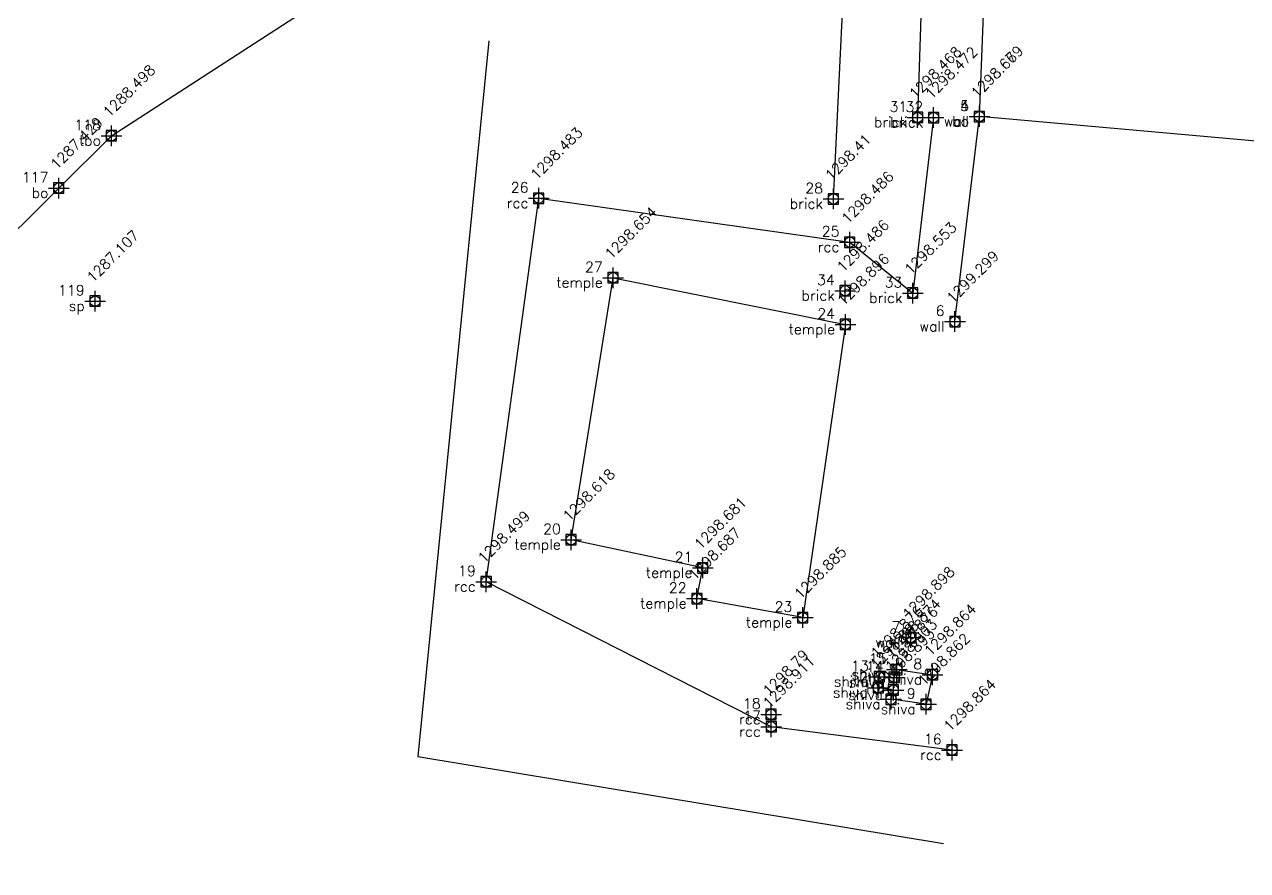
# Model space of a CAD drawing. Header units: metres. Extents: x 345912 to 349030, y 3061206 to 3061792.
# Drawn here: x 348790.07 to 348819.6, y 3061537.9 to 3061558.34 of the extents above; entities that cross this region are included whole.
import ezdxf
from ezdxf.enums import TextEntityAlignment as Align

# ---------------------------------------------------------------- set-up
doc = ezdxf.new("R2010")
doc.units = ezdxf.units.M
doc.header["$MEASUREMENT"] = 0
doc.header["$PDMODE"] = 98
doc.header["$PDSIZE"] = 0.25
for name, color, linetype in [('bo', 7, 'Continuous'), ('Boundary', 6, 'Continuous'), ('brick', 7, 'Continuous'), ('Features', 5, 'Continuous'), ('gate', 2, 'Continuous'), ('Points', 7, 'Continuous'), ('Points-ELV', 6, 'Continuous'), ('Points-NUM', 4, 'Continuous'), ('Points-TXT', 3, 'Continuous'), ('rcc', 7, 'Continuous'), ('shiva', 7, 'Continuous'), ('sp', 7, 'Continuous'), ('tbo', 7, 'Continuous'), ('temple', 7, 'Continuous'), ('wall', 42, 'Continuous')]:
    doc.layers.add(name, color=color, linetype=linetype)
doc.styles.add('romans', font='romans.shx')
picture_1 = doc.add_image_def('image2.jpg', size_in_pixel=(4960, 3507))

# ---------------------------------------------------------------- blocks, each defined once
blk = doc.blocks.new('POINTS')
at = {"layer": 'Points'}
blk.add_line((0, 0), (0, 0), dxfattribs=at)
blk.add_point((0, 0), dxfattribs=at)
at = {"layer": 'Points-ELV', "style": 'romans'}
blk.add_attdef('ELEV', text='', height=1, rotation=45, dxfattribs=at).set_placement((0, 0), align=Align.BOTTOM_LEFT)
at = {"layer": 'Points-NUM', "style": 'romans'}
blk.add_attdef('PTNUM', text='', height=1, dxfattribs=at).set_placement((0, 0), align=Align.BOTTOM_RIGHT)
at = {"layer": 'Points-TXT', "style": 'romans'}
blk.add_attdef('DESC', text='', height=1, dxfattribs=at).set_placement((0, 0), align=Align.BOTTOM_RIGHT)
blk = doc.blocks.new('dh')
at = {"layer": 'Boundary'}
blk.add_lwpolyline([(346600.012, 3061309.172), (346601.871, 3061311.018), (346603.141, 3061312.283), (346611.952, 3061317.989), (346616.524, 3061319.636), (346628.182, 3061331.963), (346646.724, 3061331.279), (346648.105, 3061329.491), (346645.641, 3061319.666), (346645.006, 3061316.321), (346643.63, 3061310.547), (346642.767, 3061310.766), (346631.327, 3061312.107), (346624.101, 3061312.745)], dxfattribs=at)
at = {"layer": 'Features'}
for points in [[(346612.191, 3061301.508), (346613.462, 3061310.772), (346620.972, 3061309.711), (346622.493, 3061308.48)], [(346623.44, 3061297.442), (346619.076, 3061298.004), (346612.191, 3061301.508)]]:
    blk.add_lwpolyline(points, dxfattribs=at)
for points in [[(346615.256, 3061308.852), (346620.866, 3061307.723), (346619.834, 3061300.641), (346617.28, 3061301.099), (346617.42, 3061301.84), (346614.243, 3061302.521)], [(346622.11, 3061299.386), (346622.969, 3061299.261), (346622.814, 3061298.546), (346621.967, 3061298.667), (346622.026, 3061298.89), (346621.66, 3061298.946), (346621.682, 3061299.212), (346622.043, 3061299.197)]]:
    blk.add_lwpolyline(points, close=True, dxfattribs=at)
at = {"layer": 'gate'}
blk.add_lwpolyline([(346620.576, 3061310.756), (346620.922, 3061317.952), (346622.768, 3061317.624), (346622.609, 3061312.725), (346622.995, 3061312.721), (346622.493, 3061308.48)], dxfattribs=at)
at = {"layer": 'wall'}
blk.add_lwpolyline([(346623.512, 3061307.792), (346624.101, 3061312.745), (346624.322, 3061318.304)], dxfattribs=at)
at = {"layer": 'bo', "linetype": 'Continuous'}
ref = blk.add_blockref('POINTS', (346624.101, 3061312.747, 1298.669), dxfattribs=at)
ref.add_attrib('PTNUM', '5', dxfattribs={"layer": 'Points-NUM', "height": 0.25, "style": 'romans'}).set_placement((346623.851, 3061312.8095, 1298.669), align=Align.BOTTOM_RIGHT)
ref.add_attrib('DESC', 'bo', dxfattribs={"layer": 'Points-TXT', "height": 0.25, "style": 'romans'}).set_placement((346623.851, 3061312.4345, 1298.669), align=Align.BOTTOM_RIGHT)
ref.add_attrib('ELEV', '1298.669', dxfattribs={"layer": 'Points-ELV', "height": 0.25, "rotation": 45, "style": 'romans'}).set_placement((346624.101, 3061313.122, 1298.669), align=Align.BOTTOM_LEFT)
ref = blk.add_blockref('POINTS', (346601.871, 3061311.018, 1287.429), dxfattribs=at)
ref.add_attrib('PTNUM', '117', dxfattribs={"layer": 'Points-NUM', "height": 0.25, "style": 'romans'}).set_placement((346601.621, 3061311.0805, 1287.429), align=Align.BOTTOM_RIGHT)
ref.add_attrib('DESC', 'bo', dxfattribs={"layer": 'Points-TXT', "height": 0.25, "style": 'romans'}).set_placement((346601.621, 3061310.7055, 1287.429), align=Align.BOTTOM_RIGHT)
ref.add_attrib('ELEV', '1287.429', dxfattribs={"layer": 'Points-ELV', "height": 0.25, "rotation": 45, "style": 'romans'}).set_placement((346601.871, 3061311.393, 1287.429), align=Align.BOTTOM_LEFT)
at = {"layer": 'brick', "linetype": 'Continuous'}
ref = blk.add_blockref('POINTS', (346622.609, 3061312.725, 1298.468), dxfattribs=at)
ref.add_attrib('PTNUM', '31', dxfattribs={"layer": 'Points-NUM', "height": 0.25, "style": 'romans'}).set_placement((346622.359, 3061312.7875, 1298.468), align=Align.BOTTOM_RIGHT)
ref.add_attrib('DESC', 'brick', dxfattribs={"layer": 'Points-TXT', "height": 0.25, "style": 'romans'}).set_placement((346622.359, 3061312.4125, 1298.468), align=Align.BOTTOM_RIGHT)
ref.add_attrib('ELEV', '1298.468', dxfattribs={"layer": 'Points-ELV', "height": 0.25, "rotation": 45, "style": 'romans'}).set_placement((346622.609, 3061313.1, 1298.468), align=Align.BOTTOM_LEFT)
ref = blk.add_blockref('POINTS', (346622.995, 3061312.721, 1298.472), dxfattribs=at)
ref.add_attrib('PTNUM', '32', dxfattribs={"layer": 'Points-NUM', "height": 0.25, "style": 'romans'}).set_placement((346622.745, 3061312.7835, 1298.472), align=Align.BOTTOM_RIGHT)
ref.add_attrib('DESC', 'brick', dxfattribs={"layer": 'Points-TXT', "height": 0.25, "style": 'romans'}).set_placement((346622.745, 3061312.4085, 1298.472), align=Align.BOTTOM_RIGHT)
ref.add_attrib('ELEV', '1298.472', dxfattribs={"layer": 'Points-ELV', "height": 0.25, "rotation": 45, "style": 'romans'}).set_placement((346622.995, 3061313.096, 1298.472), align=Align.BOTTOM_LEFT)
ref = blk.add_blockref('POINTS', (346620.576, 3061310.756, 1298.41), dxfattribs=at)
ref.add_attrib('PTNUM', '28', dxfattribs={"layer": 'Points-NUM', "height": 0.25, "style": 'romans'}).set_placement((346620.326, 3061310.8185, 1298.41), align=Align.BOTTOM_RIGHT)
ref.add_attrib('DESC', 'brick', dxfattribs={"layer": 'Points-TXT', "height": 0.25, "style": 'romans'}).set_placement((346620.326, 3061310.4435, 1298.41), align=Align.BOTTOM_RIGHT)
ref.add_attrib('ELEV', '1298.41', dxfattribs={"layer": 'Points-ELV', "height": 0.25, "rotation": 45, "style": 'romans'}).set_placement((346620.576, 3061311.131, 1298.41), align=Align.BOTTOM_LEFT)
ref = blk.add_blockref('POINTS', (346620.86, 3061308.538, 1298.486), dxfattribs=at)
ref.add_attrib('PTNUM', '34', dxfattribs={"layer": 'Points-NUM', "height": 0.25, "style": 'romans'}).set_placement((346620.61, 3061308.6005, 1298.486), align=Align.BOTTOM_RIGHT)
ref.add_attrib('DESC', 'brick', dxfattribs={"layer": 'Points-TXT', "height": 0.25, "style": 'romans'}).set_placement((346620.61, 3061308.2255, 1298.486), align=Align.BOTTOM_RIGHT)
ref.add_attrib('ELEV', '1298.486', dxfattribs={"layer": 'Points-ELV', "height": 0.25, "rotation": 45, "style": 'romans'}).set_placement((346620.86, 3061308.913, 1298.486), align=Align.BOTTOM_LEFT)
ref = blk.add_blockref('POINTS', (346622.493, 3061308.48, 1298.553), dxfattribs=at)
ref.add_attrib('PTNUM', '33', dxfattribs={"layer": 'Points-NUM', "height": 0.25, "style": 'romans'}).set_placement((346622.243, 3061308.5425, 1298.553), align=Align.BOTTOM_RIGHT)
ref.add_attrib('DESC', 'brick', dxfattribs={"layer": 'Points-TXT', "height": 0.25, "style": 'romans'}).set_placement((346622.243, 3061308.1675, 1298.553), align=Align.BOTTOM_RIGHT)
ref.add_attrib('ELEV', '1298.553', dxfattribs={"layer": 'Points-ELV', "height": 0.25, "rotation": 45, "style": 'romans'}).set_placement((346622.493, 3061308.855, 1298.553), align=Align.BOTTOM_LEFT)
at = {"layer": 'rcc', "linetype": 'Continuous'}
ref = blk.add_blockref('POINTS', (346613.462, 3061310.772, 1298.483), dxfattribs=at)
ref.add_attrib('PTNUM', '26', dxfattribs={"layer": 'Points-NUM', "height": 0.25, "style": 'romans'}).set_placement((346613.212, 3061310.8345, 1298.483), align=Align.BOTTOM_RIGHT)
ref.add_attrib('DESC', 'rcc', dxfattribs={"layer": 'Points-TXT', "height": 0.25, "style": 'romans'}).set_placement((346613.212, 3061310.4595, 1298.483), align=Align.BOTTOM_RIGHT)
ref.add_attrib('ELEV', '1298.483', dxfattribs={"layer": 'Points-ELV', "height": 0.25, "rotation": 45, "style": 'romans'}).set_placement((346613.462, 3061311.147, 1298.483), align=Align.BOTTOM_LEFT)
ref = blk.add_blockref('POINTS', (346620.972, 3061309.711, 1298.486), dxfattribs=at)
ref.add_attrib('PTNUM', '25', dxfattribs={"layer": 'Points-NUM', "height": 0.25, "style": 'romans'}).set_placement((346620.722, 3061309.7735, 1298.486), align=Align.BOTTOM_RIGHT)
ref.add_attrib('DESC', 'rcc', dxfattribs={"layer": 'Points-TXT', "height": 0.25, "style": 'romans'}).set_placement((346620.722, 3061309.3985, 1298.486), align=Align.BOTTOM_RIGHT)
ref.add_attrib('ELEV', '1298.486', dxfattribs={"layer": 'Points-ELV', "height": 0.25, "rotation": 45, "style": 'romans'}).set_placement((346620.972, 3061310.086, 1298.486), align=Align.BOTTOM_LEFT)
ref = blk.add_blockref('POINTS', (346612.191, 3061301.508, 1298.499), dxfattribs=at)
ref.add_attrib('PTNUM', '19', dxfattribs={"layer": 'Points-NUM', "height": 0.25, "style": 'romans'}).set_placement((346611.941, 3061301.5705, 1298.499), align=Align.BOTTOM_RIGHT)
ref.add_attrib('DESC', 'rcc', dxfattribs={"layer": 'Points-TXT', "height": 0.25, "style": 'romans'}).set_placement((346611.941, 3061301.1955, 1298.499), align=Align.BOTTOM_RIGHT)
ref.add_attrib('ELEV', '1298.499', dxfattribs={"layer": 'Points-ELV', "height": 0.25, "rotation": 45, "style": 'romans'}).set_placement((346612.191, 3061301.883, 1298.499), align=Align.BOTTOM_LEFT)
ref = blk.add_blockref('POINTS', (346619.071, 3061298.302, 1298.79), dxfattribs=at)
ref.add_attrib('PTNUM', '18', dxfattribs={"layer": 'Points-NUM', "height": 0.25, "style": 'romans'}).set_placement((346618.821, 3061298.3645, 1298.79), align=Align.BOTTOM_RIGHT)
ref.add_attrib('DESC', 'rcc', dxfattribs={"layer": 'Points-TXT', "height": 0.25, "style": 'romans'}).set_placement((346618.821, 3061297.9895, 1298.79), align=Align.BOTTOM_RIGHT)
ref.add_attrib('ELEV', '1298.79', dxfattribs={"layer": 'Points-ELV', "height": 0.25, "rotation": 45, "style": 'romans'}).set_placement((346619.071, 3061298.677, 1298.79), align=Align.BOTTOM_LEFT)
ref = blk.add_blockref('POINTS', (346619.076, 3061298.004, 1298.911), dxfattribs=at)
ref.add_attrib('PTNUM', '17', dxfattribs={"layer": 'Points-NUM', "height": 0.25, "style": 'romans'}).set_placement((346618.826, 3061298.0665, 1298.911), align=Align.BOTTOM_RIGHT)
ref.add_attrib('DESC', 'rcc', dxfattribs={"layer": 'Points-TXT', "height": 0.25, "style": 'romans'}).set_placement((346618.826, 3061297.6915, 1298.911), align=Align.BOTTOM_RIGHT)
ref.add_attrib('ELEV', '1298.911', dxfattribs={"layer": 'Points-ELV', "height": 0.25, "rotation": 45, "style": 'romans'}).set_placement((346619.076, 3061298.379, 1298.911), align=Align.BOTTOM_LEFT)
ref = blk.add_blockref('POINTS', (346623.44, 3061297.442, 1298.864), dxfattribs=at)
ref.add_attrib('PTNUM', '16', dxfattribs={"layer": 'Points-NUM', "height": 0.25, "style": 'romans'}).set_placement((346623.19, 3061297.5045, 1298.864), align=Align.BOTTOM_RIGHT)
ref.add_attrib('DESC', 'rcc', dxfattribs={"layer": 'Points-TXT', "height": 0.25, "style": 'romans'}).set_placement((346623.19, 3061297.1295, 1298.864), align=Align.BOTTOM_RIGHT)
ref.add_attrib('ELEV', '1298.864', dxfattribs={"layer": 'Points-ELV', "height": 0.25, "rotation": 45, "style": 'romans'}).set_placement((346623.44, 3061297.817, 1298.864), align=Align.BOTTOM_LEFT)
at = {"layer": 'shiva', "linetype": 'Continuous'}
ref = blk.add_blockref('POINTS', (346621.682, 3061299.212, 1298.876), dxfattribs=at)
ref.add_attrib('PTNUM', '13', dxfattribs={"layer": 'Points-NUM', "height": 0.25, "style": 'romans'}).set_placement((346621.432, 3061299.2745, 1298.876), align=Align.BOTTOM_RIGHT)
ref.add_attrib('DESC', 'shiva', dxfattribs={"layer": 'Points-TXT', "height": 0.25, "style": 'romans'}).set_placement((346621.432, 3061298.8995, 1298.876), align=Align.BOTTOM_RIGHT)
ref.add_attrib('ELEV', '1298.876', dxfattribs={"layer": 'Points-ELV', "height": 0.25, "rotation": 45, "style": 'romans'}).set_placement((346621.682, 3061299.587, 1298.876), align=Align.BOTTOM_LEFT)
ref = blk.add_blockref('POINTS', (346622.043, 3061299.197, 1298.876), dxfattribs=at)
ref.add_attrib('PTNUM', '14', dxfattribs={"layer": 'Points-NUM', "height": 0.25, "style": 'romans'}).set_placement((346621.793, 3061299.2595, 1298.876), align=Align.BOTTOM_RIGHT)
ref.add_attrib('DESC', 'shiva', dxfattribs={"layer": 'Points-TXT', "height": 0.25, "style": 'romans'}).set_placement((346621.793, 3061298.8845, 1298.876), align=Align.BOTTOM_RIGHT)
ref.add_attrib('ELEV', '1298.876', dxfattribs={"layer": 'Points-ELV', "height": 0.25, "rotation": 45, "style": 'romans'}).set_placement((346622.043, 3061299.572, 1298.876), align=Align.BOTTOM_LEFT)
ref = blk.add_blockref('POINTS', (346622.11, 3061299.386, 1298.874), dxfattribs=at)
ref.add_attrib('PTNUM', '15', dxfattribs={"layer": 'Points-NUM', "height": 0.25, "style": 'romans'}).set_placement((346621.86, 3061299.4485, 1298.874), align=Align.BOTTOM_RIGHT)
ref.add_attrib('DESC', 'shiva', dxfattribs={"layer": 'Points-TXT', "height": 0.25, "style": 'romans'}).set_placement((346621.86, 3061299.0735, 1298.874), align=Align.BOTTOM_RIGHT)
ref.add_attrib('ELEV', '1298.874', dxfattribs={"layer": 'Points-ELV', "height": 0.25, "rotation": 45, "style": 'romans'}).set_placement((346622.11, 3061299.761, 1298.874), align=Align.BOTTOM_LEFT)
ref = blk.add_blockref('POINTS', (346622.969, 3061299.261, 1298.864), dxfattribs=at)
ref.add_attrib('PTNUM', '8', dxfattribs={"layer": 'Points-NUM', "height": 0.25, "style": 'romans'}).set_placement((346622.719, 3061299.3235, 1298.864), align=Align.BOTTOM_RIGHT)
ref.add_attrib('DESC', 'shiva', dxfattribs={"layer": 'Points-TXT', "height": 0.25, "style": 'romans'}).set_placement((346622.719, 3061298.9485, 1298.864), align=Align.BOTTOM_RIGHT)
ref.add_attrib('ELEV', '1298.864', dxfattribs={"layer": 'Points-ELV', "height": 0.25, "rotation": 45, "style": 'romans'}).set_placement((346622.969, 3061299.636, 1298.864), align=Align.BOTTOM_LEFT)
ref = blk.add_blockref('POINTS', (346622.026, 3061298.89, 1298.903), dxfattribs=at)
ref.add_attrib('PTNUM', '11', dxfattribs={"layer": 'Points-NUM', "height": 0.25, "style": 'romans'}).set_placement((346621.776, 3061298.9525, 1298.903), align=Align.BOTTOM_RIGHT)
ref.add_attrib('DESC', 'shiva', dxfattribs={"layer": 'Points-TXT', "height": 0.25, "style": 'romans'}).set_placement((346621.776, 3061298.5775, 1298.903), align=Align.BOTTOM_RIGHT)
ref.add_attrib('ELEV', '1298.903', dxfattribs={"layer": 'Points-ELV', "height": 0.25, "rotation": 45, "style": 'romans'}).set_placement((346622.026, 3061299.265, 1298.903), align=Align.BOTTOM_LEFT)
ref = blk.add_blockref('POINTS', (346621.66, 3061298.946, 1298.89), dxfattribs=at)
ref.add_attrib('PTNUM', '12', dxfattribs={"layer": 'Points-NUM', "height": 0.25, "style": 'romans'}).set_placement((346621.41, 3061299.0085, 1298.89), align=Align.BOTTOM_RIGHT)
ref.add_attrib('DESC', 'shiva', dxfattribs={"layer": 'Points-TXT', "height": 0.25, "style": 'romans'}).set_placement((346621.41, 3061298.6335, 1298.89), align=Align.BOTTOM_RIGHT)
ref.add_attrib('ELEV', '1298.89', dxfattribs={"layer": 'Points-ELV', "height": 0.25, "rotation": 45, "style": 'romans'}).set_placement((346621.66, 3061299.321, 1298.89), align=Align.BOTTOM_LEFT)
ref = blk.add_blockref('POINTS', (346621.967, 3061298.667, 1298.893), dxfattribs=at)
ref.add_attrib('PTNUM', '10', dxfattribs={"layer": 'Points-NUM', "height": 0.25, "style": 'romans'}).set_placement((346621.717, 3061298.7295, 1298.893), align=Align.BOTTOM_RIGHT)
ref.add_attrib('DESC', 'shiva', dxfattribs={"layer": 'Points-TXT', "height": 0.25, "style": 'romans'}).set_placement((346621.717, 3061298.3545, 1298.893), align=Align.BOTTOM_RIGHT)
ref.add_attrib('ELEV', '1298.893', dxfattribs={"layer": 'Points-ELV', "height": 0.25, "rotation": 45, "style": 'romans'}).set_placement((346621.967, 3061299.042, 1298.893), align=Align.BOTTOM_LEFT)
ref = blk.add_blockref('POINTS', (346622.814, 3061298.546, 1298.862), dxfattribs=at)
ref.add_attrib('PTNUM', '9', dxfattribs={"layer": 'Points-NUM', "height": 0.25, "style": 'romans'}).set_placement((346622.564, 3061298.6085, 1298.862), align=Align.BOTTOM_RIGHT)
ref.add_attrib('DESC', 'shiva', dxfattribs={"layer": 'Points-TXT', "height": 0.25, "style": 'romans'}).set_placement((346622.564, 3061298.2335, 1298.862), align=Align.BOTTOM_RIGHT)
ref.add_attrib('ELEV', '1298.862', dxfattribs={"layer": 'Points-ELV', "height": 0.25, "rotation": 45, "style": 'romans'}).set_placement((346622.814, 3061298.921, 1298.862), align=Align.BOTTOM_LEFT)
at = {"layer": 'sp', "linetype": 'Continuous'}
ref = blk.add_blockref('POINTS', (346602.747, 3061308.287, 1287.107), dxfattribs=at)
ref.add_attrib('PTNUM', '119', dxfattribs={"layer": 'Points-NUM', "height": 0.25, "style": 'romans'}).set_placement((346602.497, 3061308.3495, 1287.107), align=Align.BOTTOM_RIGHT)
ref.add_attrib('DESC', 'sp', dxfattribs={"layer": 'Points-TXT', "height": 0.25, "style": 'romans'}).set_placement((346602.497, 3061307.9745, 1287.107), align=Align.BOTTOM_RIGHT)
ref.add_attrib('ELEV', '1287.107', dxfattribs={"layer": 'Points-ELV', "height": 0.25, "rotation": 45, "style": 'romans'}).set_placement((346602.747, 3061308.662, 1287.107), align=Align.BOTTOM_LEFT)
at = {"layer": 'tbo', "linetype": 'Continuous'}
ref = blk.add_blockref('POINTS', (346603.141, 3061312.283, 1288.498), dxfattribs=at)
ref.add_attrib('PTNUM', '118', dxfattribs={"layer": 'Points-NUM', "height": 0.25, "style": 'romans'}).set_placement((346602.891, 3061312.3455, 1288.498), align=Align.BOTTOM_RIGHT)
ref.add_attrib('DESC', 'tbo', dxfattribs={"layer": 'Points-TXT', "height": 0.25, "style": 'romans'}).set_placement((346602.891, 3061311.9705, 1288.498), align=Align.BOTTOM_RIGHT)
ref.add_attrib('ELEV', '1288.498', dxfattribs={"layer": 'Points-ELV', "height": 0.25, "rotation": 45, "style": 'romans'}).set_placement((346603.141, 3061312.658, 1288.498), align=Align.BOTTOM_LEFT)
at = {"layer": 'temple', "linetype": 'Continuous'}
ref = blk.add_blockref('POINTS', (346615.256, 3061308.852, 1298.654), dxfattribs=at)
ref.add_attrib('PTNUM', '27', dxfattribs={"layer": 'Points-NUM', "height": 0.25, "style": 'romans'}).set_placement((346615.006, 3061308.9145, 1298.654), align=Align.BOTTOM_RIGHT)
ref.add_attrib('DESC', 'temple', dxfattribs={"layer": 'Points-TXT', "height": 0.25, "style": 'romans'}).set_placement((346615.006, 3061308.5395, 1298.654), align=Align.BOTTOM_RIGHT)
ref.add_attrib('ELEV', '1298.654', dxfattribs={"layer": 'Points-ELV', "height": 0.25, "rotation": 45, "style": 'romans'}).set_placement((346615.256, 3061309.227, 1298.654), align=Align.BOTTOM_LEFT)
ref = blk.add_blockref('POINTS', (346620.866, 3061307.723, 1298.896), dxfattribs=at)
ref.add_attrib('PTNUM', '24', dxfattribs={"layer": 'Points-NUM', "height": 0.25, "style": 'romans'}).set_placement((346620.616, 3061307.7855, 1298.896), align=Align.BOTTOM_RIGHT)
ref.add_attrib('DESC', 'temple', dxfattribs={"layer": 'Points-TXT', "height": 0.25, "style": 'romans'}).set_placement((346620.616, 3061307.4105, 1298.896), align=Align.BOTTOM_RIGHT)
ref.add_attrib('ELEV', '1298.896', dxfattribs={"layer": 'Points-ELV', "height": 0.25, "rotation": 45, "style": 'romans'}).set_placement((346620.866, 3061308.098, 1298.896), align=Align.BOTTOM_LEFT)
ref = blk.add_blockref('POINTS', (346614.243, 3061302.521, 1298.618), dxfattribs=at)
ref.add_attrib('PTNUM', '20', dxfattribs={"layer": 'Points-NUM', "height": 0.25, "style": 'romans'}).set_placement((346613.993, 3061302.5835, 1298.618), align=Align.BOTTOM_RIGHT)
ref.add_attrib('DESC', 'temple', dxfattribs={"layer": 'Points-TXT', "height": 0.25, "style": 'romans'}).set_placement((346613.993, 3061302.2085, 1298.618), align=Align.BOTTOM_RIGHT)
ref.add_attrib('ELEV', '1298.618', dxfattribs={"layer": 'Points-ELV', "height": 0.25, "rotation": 45, "style": 'romans'}).set_placement((346614.243, 3061302.896, 1298.618), align=Align.BOTTOM_LEFT)
ref = blk.add_blockref('POINTS', (346617.42, 3061301.84, 1298.681), dxfattribs=at)
ref.add_attrib('PTNUM', '21', dxfattribs={"layer": 'Points-NUM', "height": 0.25, "style": 'romans'}).set_placement((346617.17, 3061301.9025, 1298.681), align=Align.BOTTOM_RIGHT)
ref.add_attrib('DESC', 'temple', dxfattribs={"layer": 'Points-TXT', "height": 0.25, "style": 'romans'}).set_placement((346617.17, 3061301.5275, 1298.681), align=Align.BOTTOM_RIGHT)
ref.add_attrib('ELEV', '1298.681', dxfattribs={"layer": 'Points-ELV', "height": 0.25, "rotation": 45, "style": 'romans'}).set_placement((346617.42, 3061302.215, 1298.681), align=Align.BOTTOM_LEFT)
ref = blk.add_blockref('POINTS', (346617.28, 3061301.099, 1298.687), dxfattribs=at)
ref.add_attrib('PTNUM', '22', dxfattribs={"layer": 'Points-NUM', "height": 0.25, "style": 'romans'}).set_placement((346617.03, 3061301.1615, 1298.687), align=Align.BOTTOM_RIGHT)
ref.add_attrib('DESC', 'temple', dxfattribs={"layer": 'Points-TXT', "height": 0.25, "style": 'romans'}).set_placement((346617.03, 3061300.7865, 1298.687), align=Align.BOTTOM_RIGHT)
ref.add_attrib('ELEV', '1298.687', dxfattribs={"layer": 'Points-ELV', "height": 0.25, "rotation": 45, "style": 'romans'}).set_placement((346617.28, 3061301.474, 1298.687), align=Align.BOTTOM_LEFT)
ref = blk.add_blockref('POINTS', (346619.834, 3061300.641, 1298.885), dxfattribs=at)
ref.add_attrib('PTNUM', '23', dxfattribs={"layer": 'Points-NUM', "height": 0.25, "style": 'romans'}).set_placement((346619.584, 3061300.7035, 1298.885), align=Align.BOTTOM_RIGHT)
ref.add_attrib('DESC', 'temple', dxfattribs={"layer": 'Points-TXT', "height": 0.25, "style": 'romans'}).set_placement((346619.584, 3061300.3285, 1298.885), align=Align.BOTTOM_RIGHT)
ref.add_attrib('ELEV', '1298.885', dxfattribs={"layer": 'Points-ELV', "height": 0.25, "rotation": 45, "style": 'romans'}).set_placement((346619.834, 3061301.016, 1298.885), align=Align.BOTTOM_LEFT)
at = {"layer": 'wall', "linetype": 'Continuous'}
ref = blk.add_blockref('POINTS', (346624.101, 3061312.745, 1298.67), dxfattribs=at)
ref.add_attrib('PTNUM', '4', dxfattribs={"layer": 'Points-NUM', "height": 0.25, "style": 'romans'}).set_placement((346623.851, 3061312.8075, 1298.67), align=Align.BOTTOM_RIGHT)
ref.add_attrib('DESC', 'wall', dxfattribs={"layer": 'Points-TXT', "height": 0.25, "style": 'romans'}).set_placement((346623.851, 3061312.4325, 1298.67), align=Align.BOTTOM_RIGHT)
ref.add_attrib('ELEV', '1298.67', dxfattribs={"layer": 'Points-ELV', "height": 0.25, "rotation": 45, "style": 'romans'}).set_placement((346624.101, 3061313.12, 1298.67), align=Align.BOTTOM_LEFT)
ref = blk.add_blockref('POINTS', (346623.512, 3061307.792, 1299.299), dxfattribs=at)
ref.add_attrib('PTNUM', '6', dxfattribs={"layer": 'Points-NUM', "height": 0.25, "style": 'romans'}).set_placement((346623.262, 3061307.8545, 1299.299), align=Align.BOTTOM_RIGHT)
ref.add_attrib('DESC', 'wall', dxfattribs={"layer": 'Points-TXT', "height": 0.25, "style": 'romans'}).set_placement((346623.262, 3061307.4795, 1299.299), align=Align.BOTTOM_RIGHT)
ref.add_attrib('ELEV', '1299.299', dxfattribs={"layer": 'Points-ELV', "height": 0.25, "rotation": 45, "style": 'romans'}).set_placement((346623.512, 3061308.167, 1299.299), align=Align.BOTTOM_LEFT)
ref = blk.add_blockref('POINTS', (346622.447, 3061300.159, 1298.898), dxfattribs=at)
ref.add_attrib('PTNUM', '7', dxfattribs={"layer": 'Points-NUM', "height": 0.25, "style": 'romans'}).set_placement((346622.197, 3061300.2215, 1298.898), align=Align.BOTTOM_RIGHT)
ref.add_attrib('DESC', 'wall', dxfattribs={"layer": 'Points-TXT', "height": 0.25, "style": 'romans'}).set_placement((346622.197, 3061299.8465, 1298.898), align=Align.BOTTOM_RIGHT)
ref.add_attrib('ELEV', '1298.898', dxfattribs={"layer": 'Points-ELV', "height": 0.25, "rotation": 45, "style": 'romans'}).set_placement((346622.447, 3061300.534, 1298.898), align=Align.BOTTOM_LEFT)

msp = doc.modelspace()

# ---------------------------------------------------------------- linework, layer by layer
at = {"layer": 'Features'}
msp.add_lwpolyline([(348801.27922, 3061557.94229), (348799.56705, 3061540.64856), (348812.26121, 3061538.55203)], dxfattribs=at)

# ---------------------------------------------------------------- block references
msp.add_blockref('dh', (2189.02512, 243.36561), dxfattribs=at)

# ---------------------------------------------------------------- pictures from other files: only their frames are drawn
image = msp.add_image(picture_1, insert=(348527.25073, 3061329.58596), size_in_units=(505.6214, 357.50288), rotation=6, dxfattribs=at)
image.dxf.flags = 7

doc.saveas('drawing.dxf')
